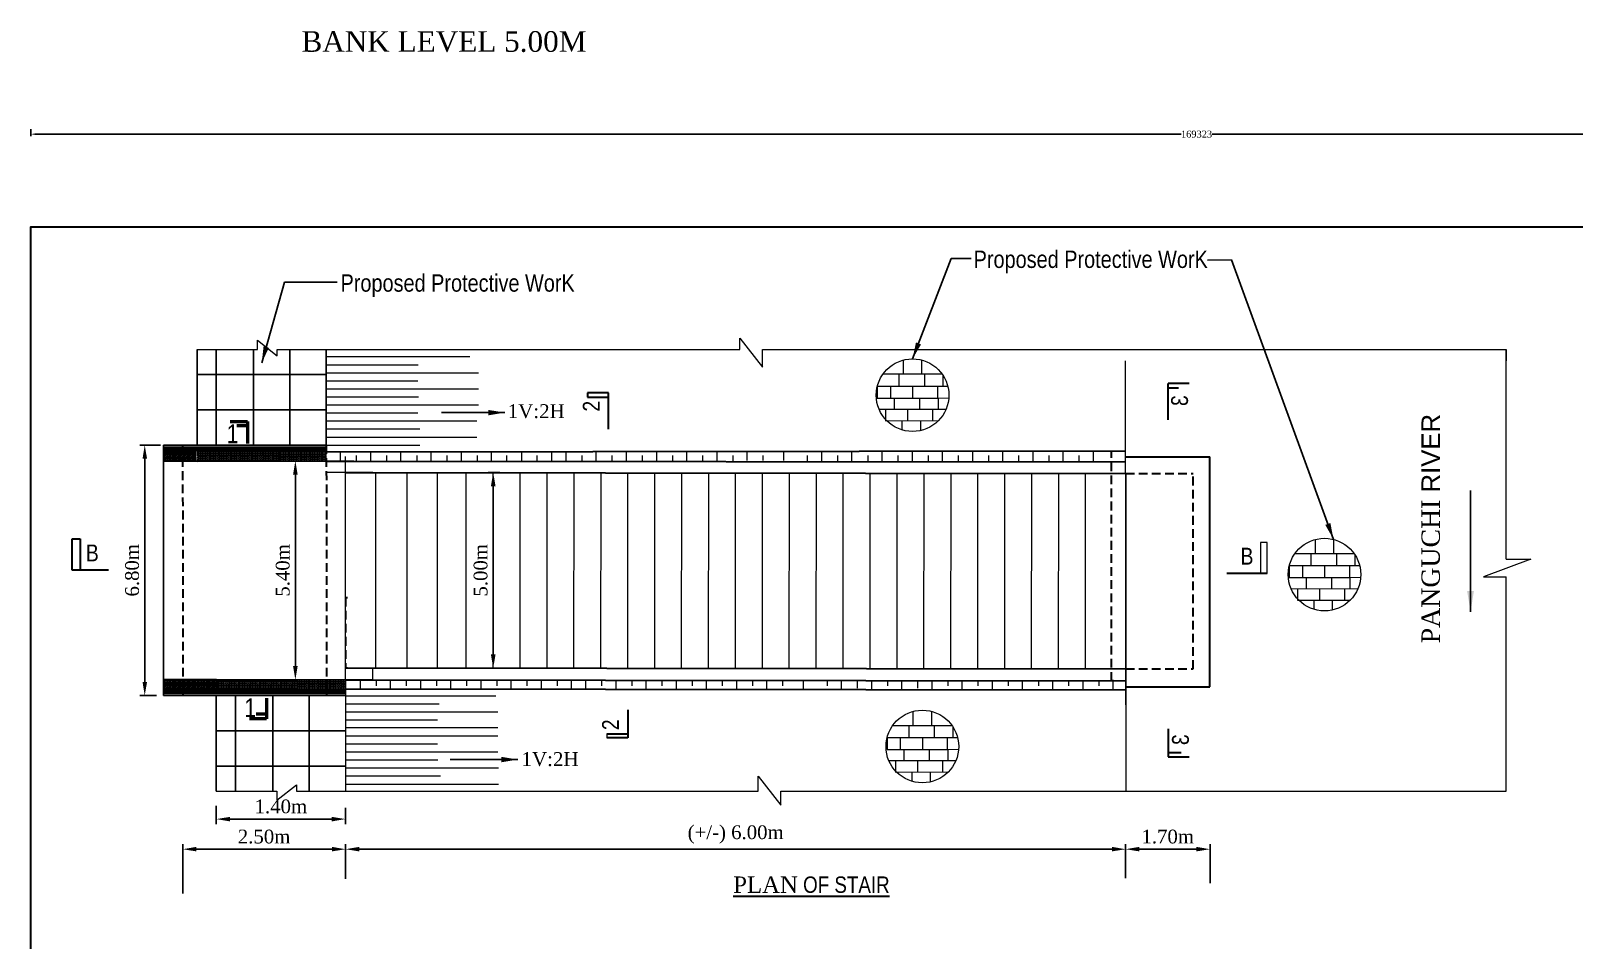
# Model space of a CAD drawing. Header units: metres. Extents: x -1354 to 3686, y -9962 to -7697.
# Drawn here: x 1078.5 to 1190.5, y -8959.3 to -8893.3 of the extents above; entities that cross this region are included whole.
import ezdxf

# ---------------------------------------------------------------- set-up
doc = ezdxf.new("R2010")
doc.units = ezdxf.units.M
doc.linetypes.add('DASHEDX2', pattern=[38.1, 25.4, -12.7])
doc.layers.add('Blocks', color=11, linetype='Continuous', lineweight=9)
doc.layers.add('Layer1', color=7, linetype='Continuous', lineweight=13)
doc.layers.add('LINE', color=7, linetype='Continuous')
doc.styles.add('Arial-50', font='arial.ttf')
doc.styles.get("Standard").update_dxf_attribs({"font": 'times.ttf'})
doc.styles.add('TIMES', font='ARIALN.TTF')
doc.dimstyles.get("Standard").update_dxf_attribs({"dimtxt": 0.5, "dimasz": 0.4075, "dimexe": 0.364, "dimexo": 0.219, "dimgap": 0.09, "dimtad": 0, "dimdec": 0, "dimlfac": 1000, "dimzin": 0, "dimdsep": 46, "dimtxsty": 'Standard', "dimcen": 0.09, "dimadec": 0, "dimazin": 0, "dimtfac": 1, "dimtdec": 0, "dimtofl": 0, "dimtmove": 0, "dimatfit": 3, "dimfxl": 1, "dimtolj": 1, "dimtzin": 0, "dimarcsym": 0})
pattern_1 = [(45, (78.569, -8482.797), (-2.245064, 2.245064), [])]
pattern_2 = [(45, (78.56903, -8482.79696), (-0.0377170757, 0.0377170757), [])]
pattern_3 = [(0, (78.56903, -8482.79696), (0, 0.129921), [0.094488, -0.035433]), (90, (78.56903, -8482.79696), (-0.129921, 8e-18), [0.094488, -0.035433])]

# ---------------------------------------------------------------- blocks, each defined once
blk = doc.blocks.new('*D410')
at = {"layer": 'Defpoints', "color": 0, "lineweight": -3}
for p in [(1157.96, -8952.74), (1101.31, -8954.73), (1157.96, -8955.07)]:
    blk.add_point(p, dxfattribs=at)
at = {"layer": 'Layer1', "color": 0, "lineweight": -2}
for p, q in [((1101.31, -8954.51), (1101.31, -8952.37)), ((1157.96, -8954.85), (1157.96, -8952.37))]:
    blk.add_line(p, q, dxfattribs=at)
at = {"layer": 'Layer1', "color": 7, "lineweight": -2}
blk.add_line((1102.31, -8952.74), (1156.96, -8952.74), dxfattribs=at)
at = {"layer": 'Layer1', "color": 7, "lineweight": -3}
for points in [[(1102.31, -8952.57), (1102.31, -8952.9), (1101.31, -8952.74)], [(1156.96, -8952.57), (1156.96, -8952.9), (1157.96, -8952.74)]]:
    blk.add_solid(points, dxfattribs=at)
at = {"layer": 'Layer1', "color": 0, "lineweight": 30, "insert": (1129.64, -8951.67), "char_height": 1, "attachment_point": 5}
blk.add_mtext('\\A1;(+/-) 6.00m', dxfattribs=at)
blk = doc.blocks.new('*D411')
at = {"layer": 'Defpoints', "color": 0, "lineweight": -3}
for p in [(1164.09, -8952.74), (1157.96, -8955.07), (1164.09, -8955.42)]:
    blk.add_point(p, dxfattribs=at)
at = {"layer": 'Layer1', "color": 0, "lineweight": -2}
for p, q in [((1157.96, -8954.85), (1157.96, -8952.37)), ((1164.09, -8955.2), (1164.09, -8952.37))]:
    blk.add_line(p, q, dxfattribs=at)
at = {"layer": 'Layer1', "color": 7, "lineweight": -2}
blk.add_line((1158.96, -8952.74), (1163.09, -8952.74), dxfattribs=at)
at = {"layer": 'Layer1', "color": 7, "lineweight": -3}
for points in [[(1158.96, -8952.57), (1158.96, -8952.9), (1157.96, -8952.74)], [(1163.09, -8952.57), (1163.09, -8952.9), (1164.09, -8952.74)]]:
    blk.add_solid(points, dxfattribs=at)
at = {"layer": 'Layer1', "color": 0, "lineweight": 30, "insert": (1161.02, -8951.83), "char_height": 1, "attachment_point": 5}
blk.add_mtext('\\A1;1.70m', dxfattribs=at)
blk = doc.blocks.new('*D412')
at = {"layer": 'Defpoints', "color": 0, "lineweight": -3}
for p in [(1101.31, -8952.74), (1101.31, -8955.11), (1089.48, -8956.18)]:
    blk.add_point(p, dxfattribs=at)
at = {"layer": 'Layer1', "color": 0, "lineweight": -2}
for p, q in [((1089.48, -8955.96), (1089.48, -8952.37)), ((1101.31, -8954.9), (1101.31, -8952.37))]:
    blk.add_line(p, q, dxfattribs=at)
at = {"layer": 'Layer1', "color": 7, "lineweight": -2}
blk.add_line((1090.48, -8952.74), (1100.31, -8952.74), dxfattribs=at)
at = {"layer": 'Layer1', "color": 7, "lineweight": -3}
for points in [[(1090.48, -8952.57), (1090.48, -8952.9), (1089.48, -8952.74)], [(1100.31, -8952.57), (1100.31, -8952.9), (1101.31, -8952.74)]]:
    blk.add_solid(points, dxfattribs=at)
at = {"layer": 'Layer1', "color": 0, "lineweight": 30, "insert": (1095.39, -8951.83), "char_height": 1, "attachment_point": 5}
blk.add_mtext('\\A1;2.50m', dxfattribs=at)
blk = doc.blocks.new('*D421')
at = {"layer": 'Defpoints', "color": 0, "lineweight": -3}
for p in [(1112.74, -8925.37), (1112.03, -8939.58), (1112.73, -8939.58)]:
    blk.add_point(p, dxfattribs=at)
at = {"layer": 'Layer1', "color": 0, "lineweight": -2}
for p, q in [((1112.52, -8925.37), (1111.67, -8925.37)), ((1112.51, -8939.58), (1111.67, -8939.58))]:
    blk.add_line(p, q, dxfattribs=at)
at = {"layer": 'Layer1', "color": 7, "lineweight": -2}
blk.add_line((1112.03, -8926.37), (1112.03, -8938.58), dxfattribs=at)
at = {"layer": 'Layer1', "color": 7, "lineweight": -3}
for points in [[(1111.86, -8926.37), (1112.2, -8926.37), (1112.03, -8925.37)], [(1111.86, -8938.58), (1112.2, -8938.58), (1112.03, -8939.58)]]:
    blk.add_solid(points, dxfattribs=at)
at = {"layer": 'Layer1', "color": 0, "lineweight": 30, "insert": (1111.12, -8932.47), "char_height": 1, "attachment_point": 5, "rotation": 90}
blk.add_mtext('\\A1;5.00m', dxfattribs=at)
blk = doc.blocks.new('*D422')
at = {"layer": 'Defpoints', "color": 0, "lineweight": -3}
for p in [(1098.6, -8924.53), (1097.66, -8940.42), (1098.6, -8940.42)]:
    blk.add_point(p, dxfattribs=at)
at = {"layer": 'Layer1', "color": 0, "lineweight": -2}
for p, q in [((1098.38, -8924.53), (1097.3, -8924.53)), ((1098.38, -8940.42), (1097.3, -8940.42))]:
    blk.add_line(p, q, dxfattribs=at)
at = {"layer": 'Layer1', "color": 7, "lineweight": -2}
blk.add_line((1097.66, -8925.53), (1097.66, -8939.42), dxfattribs=at)
at = {"layer": 'Layer1', "color": 7, "lineweight": -3}
for points in [[(1097.49, -8925.53), (1097.83, -8925.53), (1097.66, -8924.53)], [(1097.49, -8939.42), (1097.83, -8939.42), (1097.66, -8940.42)]]:
    blk.add_solid(points, dxfattribs=at)
at = {"layer": 'Layer1', "color": 0, "lineweight": 30, "insert": (1096.75, -8932.48), "char_height": 1, "attachment_point": 5, "rotation": 90}
blk.add_mtext('\\A1;5.40m', dxfattribs=at)
blk = doc.blocks.new('*D425')
at = {"layer": 'Defpoints', "color": 0, "lineweight": -3}
for p in [(1088.08, -8923.37), (1086.72, -8941.58), (1087.8, -8941.58)]:
    blk.add_point(p, dxfattribs=at)
at = {"layer": 'Layer1', "color": 0, "lineweight": -2}
for p, q in [((1087.86, -8923.37), (1086.36, -8923.37)), ((1087.58, -8941.58), (1086.36, -8941.58))]:
    blk.add_line(p, q, dxfattribs=at)
at = {"layer": 'Layer1', "color": 7, "lineweight": -2}
blk.add_line((1086.72, -8924.37), (1086.72, -8940.58), dxfattribs=at)
at = {"layer": 'Layer1', "color": 7, "lineweight": -3}
for points in [[(1086.56, -8924.37), (1086.89, -8924.37), (1086.72, -8923.37)], [(1086.56, -8940.58), (1086.89, -8940.58), (1086.72, -8941.58)]]:
    blk.add_solid(points, dxfattribs=at)
at = {"layer": 'Layer1', "color": 0, "lineweight": 30, "insert": (1085.81, -8932.47), "char_height": 1, "attachment_point": 5, "rotation": 90}
blk.add_mtext('\\A1;6.80m', dxfattribs=at)
blk = doc.blocks.new('*D426')
at = {"layer": 'Defpoints', "color": 0, "lineweight": -3}
for p in [(1091.92, -8949.37), (1101.3, -8949.51), (1101.3, -8950.55)]:
    blk.add_point(p, dxfattribs=at)
at = {"layer": 'Layer1', "color": 0, "lineweight": -2}
for p, q in [((1091.92, -8949.59), (1091.92, -8950.92)), ((1101.3, -8949.73), (1101.3, -8950.92))]:
    blk.add_line(p, q, dxfattribs=at)
at = {"layer": 'Layer1', "color": 7, "lineweight": -2}
blk.add_line((1092.92, -8950.55), (1100.3, -8950.55), dxfattribs=at)
at = {"layer": 'Layer1', "color": 7, "lineweight": -3}
for points in [[(1092.92, -8950.39), (1092.92, -8950.72), (1091.92, -8950.55)], [(1100.3, -8950.39), (1100.3, -8950.72), (1101.3, -8950.55)]]:
    blk.add_solid(points, dxfattribs=at)
at = {"layer": 'Layer1', "color": 0, "lineweight": 30, "insert": (1096.61, -8949.64), "char_height": 1, "attachment_point": 5}
blk.add_mtext('\\A1;1.40m', dxfattribs=at)
blk = doc.blocks.new('*D427')
at = {"color": 0, "lineweight": -2, "ltscale": 0.5}
for p, q in [((1078.45, -8900.93), (1078.45, -8900.42)), ((1247.77, -8900.93), (1247.77, -8900.42)), ((1078.86, -8900.78), (1161.99, -8900.78)), ((1247.37, -8900.78), (1164.24, -8900.78))]:
    blk.add_line(p, q, dxfattribs=at)
at = {"color": 0, "linetype": 'Continuous', "lineweight": -3, "ltscale": 0.5}
for points in [[(1078.86, -8900.71), (1078.86, -8900.85), (1078.45, -8900.78)], [(1247.37, -8900.71), (1247.37, -8900.85), (1247.77, -8900.78)]]:
    blk.add_solid(points, dxfattribs=at)
at = {"layer": 'Defpoints', "color": 0, "linetype": 'Continuous', "lineweight": -3, "ltscale": 0.5}
for p in [(1247.77, -8900.78), (1078.45, -8907.52), (1247.77, -8907.52)]:
    blk.add_point(p, dxfattribs=at)
at = {"color": 0, "linetype": 'Continuous', "lineweight": -3, "ltscale": 0.5, "insert": (1163.11, -8900.78), "char_height": 0.5, "attachment_point": 5}
blk.add_mtext('\\A1;169323', dxfattribs=at)

msp = doc.modelspace()

# ---------------------------------------------------------------- hatches: boundary and pattern name
at = {"linetype": 'Continuous', "lineweight": -3, "ltscale": 0.5}
h = msp.add_hatch(dxfattribs=at)
h.set_pattern_fill('ANSI31', color=0, style=0)
h.set_pattern_definition(pattern_1)
edge = h.paths.add_edge_path()
edge.add_line((1099.900699, -8923.513683), (1088.076475, -8923.513683))
edge.add_line((1088.076475, -8923.777096), (1099.924286, -8923.777096))
h = msp.add_hatch(dxfattribs=at)
h.set_pattern_fill('ANSI31', color=0, style=0)
h.set_pattern_definition(pattern_1)
edge = h.paths.add_edge_path()
edge.add_line((1099.900699, -8923.513683), (1088.076475, -8923.513683))
edge.add_line((1088.076475, -8923.777096), (1099.924286, -8923.777096))
h = msp.add_hatch(dxfattribs=at)
h.set_pattern_fill('ANGLE', color=0, scale=0.0186, style=0)
h.set_pattern_definition(pattern_3)
h.paths.add_polyline_path([(1088.076475, -8923.777096), (1090.520882, -8923.777096), (1090.520882, -8924.533775), (1088.076475, -8924.533775)])
h = msp.add_hatch(dxfattribs=at)
h.set_pattern_fill('ANGLE', color=0, scale=0.0186, style=0)
h.set_pattern_definition(pattern_3)
h.paths.add_polyline_path([(1088.076475, -8940.413294), (1091.972262, -8940.413294), (1091.972262, -8941.169641), (1088.076475, -8941.169641)])
at = {"layer": 'Blocks', "linetype": 'ByBlock', "lineweight": 5, "ltscale": 0.5}
h = msp.add_hatch(dxfattribs=at)
h.set_pattern_fill('ANSI31', color=0, scale=0.0168, style=0)
h.set_pattern_definition(pattern_2)
h.paths.add_polyline_path([(1088.076475, -8923.513683), (1090.517268, -8923.513683), (1090.517268, -8923.777096), (1088.076475, -8923.777096)])
h = msp.add_hatch(dxfattribs=at)
h.set_pattern_fill('ANGLE', color=0, scale=0.0168, style=0)
h.set_pattern_definition([(0, (3215.15337, -5847.46427), (0, 0.117348), [0.085344, -0.032004]), (90, (3215.15337, -5847.46427), (-0.117348, 7e-18), [0.085344, -0.032004])])
h.paths.add_polyline_path([(1096.445075, -8924.058029), (1095.282433, -8924.058029), (1095.282433, -8924.533786), (1096.445075, -8924.533789)])
h.paths.add_polyline_path([(1096.445076, -8923.776258), (1095.282433, -8923.776258), (1095.282433, -8924.058029), (1096.445075, -8924.058029)])
h.paths.add_polyline_path([(1095.282433, -8923.776258), (1090.523708, -8923.776258), (1090.523708, -8924.058029), (1095.282433, -8924.058029)])
h.paths.add_polyline_path([(1095.282433, -8924.058029), (1090.523708, -8924.058029), (1090.523707, -8924.533775), (1095.282433, -8924.533786)])
h = msp.add_hatch(dxfattribs=at)
h.set_pattern_fill('ANSI31', color=0, scale=0.0168, style=0)
h.set_pattern_definition([(45, (3215.15337, -5847.464267), (-0.0377170757, 0.0377170757), [])])
h.paths.add_polyline_path([(1095.282433, -8923.51112), (1090.523708, -8923.51112), (1090.523708, -8923.776258), (1095.282433, -8923.776258)])
h.paths.add_polyline_path([(1096.445076, -8923.51112), (1095.282433, -8923.51112), (1095.282433, -8923.776258), (1096.445076, -8923.776258)])
h = msp.add_hatch(dxfattribs=at)
h.set_pattern_fill('ANSI31', color=0, scale=0.0168, style=0)
h.set_pattern_definition([(45, (-106.814223, -8922.175046), (-0.0377170757, 0.0377170757), [])])
h.paths.add_polyline_path([(1098.513519, -8923.776258), (1098.513519, -8923.510916), (1096.445076, -8923.51112), (1096.445076, -8923.776258)])
h.paths.add_polyline_path([(1098.513519, -8923.510916), (1098.513519, -8923.776258), (1099.913823, -8923.776258), (1099.913797, -8923.510779)])
h = msp.add_hatch(dxfattribs=at)
h.set_pattern_fill('ANGLE', color=0, scale=0.0168, style=0)
h.set_pattern_definition([(0, (-106.81422, -8922.17505), (0, 0.117348), [0.085344, -0.032004]), (90, (-106.81422, -8922.17505), (-0.117348, 7e-18), [0.085344, -0.032004])])
h.paths.add_polyline_path([(1096.445076, -8924.527204), (1098.513519, -8924.524908), (1098.513519, -8923.776258), (1096.445076, -8923.776258)])
h.paths.add_polyline_path([(1098.513519, -8924.524908), (1099.913897, -8924.523354), (1099.913823, -8923.776258), (1098.513519, -8923.776258)])
h = msp.add_hatch(dxfattribs=at)
h.set_pattern_fill('ANGLE', color=0, scale=0.0168, style=0)
h.set_pattern_definition([(0, (3216.55657, -5864.07366), (0, 0.117348), [0.085344, -0.032004]), (90, (3216.55657, -5864.07366), (-0.117348, 7e-18), [0.085344, -0.032004])])
h.paths.add_polyline_path([(1097.848277, -8940.667425), (1096.685635, -8940.667425), (1096.685635, -8941.143182), (1097.848277, -8941.143185)])
h.paths.add_polyline_path([(1097.848277, -8940.385654), (1096.685635, -8940.385654), (1096.685635, -8940.667425), (1097.848277, -8940.667425)])
h.paths.add_polyline_path([(1096.685635, -8940.385654), (1091.926909, -8940.385654), (1091.926909, -8940.667425), (1096.685635, -8940.667425)])
h.paths.add_polyline_path([(1096.685635, -8940.667425), (1091.926909, -8940.667425), (1091.926909, -8941.143171), (1096.685635, -8941.143182)])
h = msp.add_hatch(dxfattribs=at)
h.set_pattern_fill('ANGLE', color=0, scale=0.0168, style=0)
h.set_pattern_definition([(0, (-105.41102, -8938.78444), (0, 0.117348), [0.085344, -0.032004]), (90, (-105.41102, -8938.78444), (-0.117348, 7e-18), [0.085344, -0.032004])])
h.paths.add_polyline_path([(1097.848277, -8941.1366), (1099.91672, -8941.134304), (1099.91672, -8940.385654), (1097.848277, -8940.385654)])
h.paths.add_polyline_path([(1099.91672, -8941.134304), (1101.317098, -8941.13275), (1101.317025, -8940.385654), (1099.91672, -8940.385654)])
h = msp.add_hatch(dxfattribs=at)
h.set_pattern_fill('ANSI31', color=0, scale=0.0168, style=0)
h.set_pattern_definition(pattern_2)
h.paths.add_polyline_path([(1088.076475, -8941.169641), (1091.920355, -8941.169641), (1091.920355, -8941.433055), (1088.076475, -8941.433055)])
h = msp.add_hatch(dxfattribs=at)
h.set_pattern_fill('ANSI31', color=0, scale=0.0168, style=0)
h.set_pattern_definition([(45, (3216.564587, -5865.09487), (-0.0377170757, 0.0377170757), [])])
h.paths.add_polyline_path([(1096.693649, -8941.141722), (1091.934924, -8941.141722), (1091.934924, -8941.406861), (1096.693649, -8941.406861)])
h.paths.add_polyline_path([(1097.856292, -8941.141722), (1096.693649, -8941.141722), (1096.693649, -8941.406861), (1097.856292, -8941.406861)])
h = msp.add_hatch(dxfattribs=at)
h.set_pattern_fill('ANSI31', color=0, scale=0.0168, style=0)
h.set_pattern_definition([(45, (-105.40301, -8939.80565), (-0.0377170757, 0.0377170757), [])])
h.paths.add_polyline_path([(1099.924735, -8941.406861), (1099.924735, -8941.141519), (1097.856292, -8941.141722), (1097.856292, -8941.406861)])
h.paths.add_polyline_path([(1099.924735, -8941.141519), (1099.924735, -8941.406861), (1101.325039, -8941.406861), (1101.325013, -8941.141381)])

# ---------------------------------------------------------------- linework, layer by layer
at = {"color": 0, "linetype": 'Continuous', "lineweight": -3, "ltscale": 0.5}
for p, q in [((1090.5201, -8923.371275), (1090.5201, -8916.43533)), ((1091.920032, -8923.371275), (1091.920032, -8916.43533)), ((1094.612265, -8923.371275), (1094.612265, -8916.43533)), ((1097.253487, -8923.371275), (1097.253487, -8916.43533)), ((1099.909474, -8923.371275), (1099.899862, -8916.43533)), ((1185.586474, -8917.260486), (1185.586474, -8916.43533)), ((1090.519695, -8918.24561), (1099.900572, -8918.24561)), ((1090.518985, -8920.808443), (1099.899862, -8920.808443)), ((1090.520937, -8923.371275), (1088.076475, -8923.371275)), ((1088.076475, -8923.371275), (1088.076475, -8941.576547)), ((1099.900699, -8923.513683), (1088.076475, -8923.513683)), ((1088.076475, -8923.777096), (1099.924286, -8923.777096)), ((1090.5201, -8923.371275), (1099.910312, -8923.371275)), ((1090.520882, -8924.533775), (1088.076475, -8924.533775)), ((1157.96429, -8925.434403), (1157.96429, -8942.255729)), ((1091.921092, -8940.413294), (1088.076475, -8940.413294)), ((1101.301232, -8941.169641), (1088.076475, -8941.169641)), ((1088.076475, -8941.433055), (1101.324819, -8941.433055)), ((1088.076475, -8941.576547), (1101.32466, -8941.576547)), ((1091.920355, -8948.51174), (1091.920355, -8941.576547)), ((1093.321402, -8948.51174), (1093.321402, -8941.576547)), ((1096.013635, -8948.51174), (1096.013635, -8941.576547)), ((1098.654857, -8941.576547), (1098.654857, -8948.51174)), ((1091.920355, -8944.139379), (1101.301232, -8944.139379)), ((1091.919644, -8946.702211), (1101.300521, -8946.702211))]:
    msp.add_line(p, q, dxfattribs=at)
at = {"layer": 'Blocks', "color": 0, "lineweight": 13, "ltscale": 0.05}
for p, q in [((1094.918425, -8916.43533), (1094.918425, -8915.760227)), ((1094.918425, -8915.760227), (1096.343424, -8916.890013)), ((1129.93192, -8916.43533), (1129.93192, -8915.61108)), ((1129.93192, -8915.61108), (1131.585033, -8917.717615)), ((1090.518985, -8916.43533), (1094.918425, -8916.43533)), ((1096.343424, -8916.43533), (1099.909439, -8916.43533)), ((1096.343424, -8916.890013), (1096.343424, -8916.43533)), ((1099.902233, -8916.941936), (1110.321, -8916.941936)), ((1099.909439, -8916.43533), (1129.93192, -8916.43533)), ((1131.585033, -8917.717615), (1131.585033, -8916.43533)), ((1131.585033, -8916.43533), (1185.586474, -8916.43533)), ((1141.805741, -8917.195795), (1141.805684, -8918.205291)), ((1143.139577, -8917.188702), (1143.139517, -8918.205728)), ((1157.962487, -8925.431603), (1157.962487, -8917.260486)), ((1185.586474, -8931.661537), (1185.586474, -8917.260486)), ((1099.910499, -8917.546081), (1106.58454, -8917.546081)), ((1099.910499, -8918.124402), (1110.962204, -8918.124402)), ((1140.343778, -8918.204813), (1144.629702, -8918.206216)), ((1141.49912, -8918.205191), (1141.49909, -8919.132629)), ((1143.347195, -8918.205796), (1143.347165, -8919.133234)), ((1144.69325, -8918.29881), (1144.69325, -8919.133675)), ((1099.910499, -8918.702723), (1106.562412, -8918.702723)), ((1099.910499, -8919.293517), (1110.962686, -8919.293517)), ((1145.048555, -8919.114499), (1139.923413, -8919.116547)), ((1139.923413, -8919.116547), (1139.923413, -8919.955035)), ((1140.885557, -8919.116162), (1140.885557, -8919.951027)), ((1142.485984, -8919.115523), (1142.485984, -8919.950387)), ((1144.294617, -8919.1148), (1144.294617, -8919.949665)), ((1099.910499, -8919.871838), (1106.591669, -8919.871838)), ((1099.910499, -8920.45016), (1110.962686, -8920.45016)), ((1139.923413, -8919.955035), (1145.122901, -8919.933377)), ((1139.923413, -8919.955035), (1144.336494, -8919.956479)), ((1141.142334, -8919.955434), (1141.142334, -8920.790298)), ((1142.990409, -8919.956039), (1142.990409, -8920.790903)), ((1144.336494, -8919.956479), (1144.336494, -8920.791344)), ((1099.910499, -8921.040953), (1106.559143, -8921.040953)), ((1099.910499, -8921.619275), (1110.828557, -8921.619275)), ((1144.908618, -8920.79208), (1140.056907, -8920.775855)), ((1140.528801, -8920.773831), (1140.528801, -8921.608696)), ((1140.528801, -8921.608696), (1144.370637, -8921.592693)), ((1141.716316, -8921.603749), (1141.716316, -8922.269418)), ((1142.129228, -8920.773192), (1142.129228, -8921.608056)), ((1143.052011, -8921.598186), (1143.052011, -8922.322868)), ((1143.937861, -8920.772469), (1143.937861, -8921.607334)), ((1099.910499, -8922.197596), (1106.70618, -8922.197596)), ((1099.910499, -8922.809247), (1110.828557, -8922.809247)), ((1099.910499, -8923.387568), (1106.70618, -8923.387568)), ((1100.946804, -8924.531484), (1100.946804, -8923.854474)), ((1103.139344, -8924.528932), (1103.139344, -8923.851922)), ((1105.331884, -8924.526379), (1105.331884, -8923.849369)), ((1107.524424, -8924.523827), (1107.524424, -8923.846817)), ((1109.716964, -8924.521275), (1109.716964, -8923.844264)), ((1111.909505, -8924.531484), (1111.909505, -8923.841712)), ((1114.102045, -8924.51617), (1114.102045, -8923.839159)), ((1116.294585, -8924.513617), (1116.294585, -8923.836607)), ((1117.324115, -8924.509344), (1117.324115, -8923.835408)), ((1119.516655, -8924.506791), (1119.516655, -8923.832856)), ((1121.709196, -8924.504239), (1121.709196, -8923.830304)), ((1123.901736, -8924.501686), (1123.901736, -8923.827751)), ((1126.094276, -8924.499134), (1126.094276, -8923.825199)), ((1128.286816, -8924.509344), (1128.286816, -8923.822646)), ((1130.479356, -8924.494029), (1130.479356, -8923.820094)), ((1133.143495, -8924.491476), (1133.143495, -8923.816992)), ((1135.893967, -8924.528932), (1135.893967, -8923.81379)), ((1138.086507, -8924.526379), (1138.086507, -8923.811238)), ((1140.279047, -8924.523827), (1140.279047, -8923.808685)), ((1142.471587, -8924.521275), (1142.471587, -8923.806133)), ((1144.664127, -8924.531484), (1144.664127, -8923.803581)), ((1146.856667, -8924.51617), (1146.856667, -8923.801028)), ((1149.049207, -8924.513617), (1149.049207, -8923.798476)), ((1151.241747, -8924.511065), (1151.241747, -8923.795923)), ((1153.434287, -8924.508512), (1153.434287, -8923.793371)), ((1155.626827, -8924.521275), (1155.626827, -8923.790818)), ((1101.312274, -8940.423716), (1101.31068, -8924.212724)), ((1102.10981, -8924.53013), (1102.10981, -8924.136867)), ((1104.30235, -8924.527578), (1104.30235, -8924.136867)), ((1106.49489, -8924.525025), (1106.49489, -8924.136867)), ((1108.68743, -8924.522473), (1108.68743, -8924.136867)), ((1110.87997, -8924.519921), (1110.87997, -8924.136867)), ((1113.021072, -8924.519921), (1113.021072, -8924.136867)), ((1115.23036, -8924.519921), (1115.23036, -8924.136867)), ((1118.487121, -8924.50799), (1118.487121, -8924.136867)), ((1120.679661, -8924.505437), (1120.679661, -8924.136867)), ((1122.872201, -8924.502885), (1122.872201, -8924.136867)), ((1125.064741, -8924.500332), (1125.064741, -8924.136867)), ((1127.257281, -8924.49778), (1127.257281, -8924.136867)), ((1129.449821, -8924.50799), (1129.449821, -8924.136867)), ((1131.642361, -8924.492675), (1131.642361, -8924.136867)), ((1134.864432, -8924.53013), (1134.864432, -8924.136867)), ((1137.056972, -8924.527578), (1137.056972, -8924.136867)), ((1139.249512, -8924.525025), (1139.249512, -8924.136867)), ((1141.442053, -8924.522473), (1141.442053, -8924.136867)), ((1143.634593, -8924.519921), (1143.634593, -8924.136867)), ((1145.827133, -8924.53013), (1145.827133, -8924.136867)), ((1148.019673, -8924.514816), (1148.019673, -8924.136867)), ((1150.212213, -8924.512263), (1150.212213, -8924.136867)), ((1152.404753, -8924.509711), (1152.404753, -8924.136867)), ((1154.597293, -8924.507158), (1154.597293, -8924.136867)), ((1103.281029, -8925.357935), (1099.909666, -8925.357909)), ((1185.586474, -8931.661537), (1185.586474, -8925.527255)), ((1168.235643, -8930.449905), (1167.758085, -8930.449905)), ((1167.758085, -8930.449905), (1167.758085, -8932.699104)), ((1168.235643, -8932.699104), (1168.235643, -8930.449905)), ((1171.723603, -8930.235585), (1171.723545, -8931.245081)), ((1173.057439, -8930.228492), (1173.057379, -8931.245518)), ((1170.26164, -8931.244603), (1174.547564, -8931.246006)), ((1171.416982, -8931.244981), (1171.416952, -8932.172419)), ((1173.265057, -8931.245586), (1173.265027, -8932.173024)), ((1174.611112, -8931.3386), (1174.611112, -8932.173465)), ((1187.377269, -8931.661537), (1183.941534, -8932.952681)), ((1185.586474, -8931.661537), (1187.377269, -8931.661537)), ((1174.966417, -8932.154289), (1169.841275, -8932.156336)), ((1169.841275, -8932.156336), (1169.841275, -8932.994825)), ((1169.841275, -8932.994825), (1175.040763, -8932.973166)), ((1169.841275, -8932.994825), (1174.254356, -8932.996269)), ((1170.803419, -8932.155952), (1170.803419, -8932.990817)), ((1171.060196, -8932.995224), (1171.060196, -8933.830088)), ((1172.403846, -8932.155313), (1172.403846, -8932.990177)), ((1172.908271, -8932.995829), (1172.908271, -8933.830693)), ((1174.212478, -8932.15459), (1174.212478, -8932.989455)), ((1174.254356, -8932.996269), (1174.254356, -8933.831134)), ((1183.941534, -8932.952681), (1185.586474, -8932.952681)), ((1185.586474, -8933.92468), (1185.586474, -8932.952681)), ((1185.586474, -8948.51174), (1185.586474, -8932.952681)), ((1174.82648, -8933.83187), (1169.974768, -8933.815645)), ((1170.446663, -8933.813621), (1170.446663, -8934.648486)), ((1172.04709, -8933.812982), (1172.04709, -8934.647846)), ((1173.855723, -8933.812259), (1173.855723, -8934.647124)), ((1170.446663, -8934.648486), (1174.288498, -8934.632483)), ((1171.634178, -8934.643539), (1171.634178, -8935.309208)), ((1172.969872, -8934.637976), (1172.969872, -8935.362658)), ((1185.586474, -8936.748958), (1185.586474, -8936.714738)), ((1185.586474, -8948.51174), (1185.586474, -8937.367124)), ((1185.586474, -8948.51174), (1185.586474, -8937.367124)), ((1103.282832, -8940.425903), (1103.282832, -8939.563471)), ((1101.316964, -8948.51174), (1101.325939, -8940.423732)), ((1102.35547, -8940.427992), (1102.35547, -8941.089775)), ((1103.518476, -8940.429346), (1103.518476, -8940.85807)), ((1104.54801, -8940.430545), (1104.54801, -8941.092328)), ((1105.711016, -8940.431898), (1105.711016, -8940.85807)), ((1106.74055, -8940.433097), (1106.74055, -8941.09488)), ((1107.903556, -8940.434451), (1107.903556, -8940.85807)), ((1108.93309, -8940.435649), (1108.93309, -8941.097433)), ((1110.096096, -8940.437003), (1110.096096, -8940.85807)), ((1111.12563, -8940.438202), (1111.12563, -8941.099985)), ((1112.288636, -8940.439556), (1112.288636, -8940.85807)), ((1113.318171, -8940.427992), (1113.318171, -8941.102538)), ((1114.481176, -8940.429346), (1114.481176, -8940.85807)), ((1115.510711, -8940.443307), (1115.510711, -8941.10509)), ((1116.673716, -8940.444661), (1116.673716, -8940.85807)), ((1117.703251, -8940.445859), (1117.703251, -8941.107643)), ((1118.732781, -8940.450133), (1118.732781, -8941.108841)), ((1119.895787, -8940.451487), (1119.895787, -8940.85807)), ((1120.925322, -8940.452685), (1120.925322, -8941.111393)), ((1122.088327, -8940.454039), (1122.088327, -8940.85807)), ((1123.117862, -8940.455238), (1123.117862, -8941.113946)), ((1124.280867, -8940.456592), (1124.280867, -8940.85807)), ((1125.310402, -8940.45779), (1125.310402, -8941.116498)), ((1126.473407, -8940.459144), (1126.473407, -8940.85807)), ((1127.502942, -8940.460343), (1127.502942, -8941.119051)), ((1128.665947, -8940.461697), (1128.665947, -8940.85807)), ((1129.695482, -8940.450133), (1129.695482, -8941.121603)), ((1130.858487, -8940.451487), (1130.858487, -8940.85807)), ((1131.888022, -8940.465448), (1131.888022, -8941.124156)), ((1133.051028, -8940.466801), (1133.051028, -8940.85807)), ((1134.552161, -8940.468), (1134.552161, -8941.127257)), ((1136.273098, -8940.46749), (1136.273098, -8940.85807)), ((1137.302633, -8940.468689), (1137.302633, -8941.130459)), ((1138.465638, -8940.470043), (1138.465638, -8941.034569)), ((1139.495173, -8940.471241), (1139.495173, -8941.133012)), ((1140.658178, -8940.472595), (1140.658178, -8940.85807)), ((1141.687713, -8940.473794), (1141.687713, -8941.135564)), ((1142.850719, -8940.475148), (1142.850719, -8941.039674)), ((1143.880253, -8940.476346), (1143.880253, -8941.138116)), ((1145.043259, -8940.4777), (1145.043259, -8940.85807)), ((1146.072793, -8940.478899), (1146.072793, -8941.140669)), ((1147.235799, -8940.480253), (1147.235799, -8940.85807)), ((1148.265333, -8940.481451), (1148.265333, -8941.143221)), ((1149.428339, -8940.482805), (1149.428339, -8940.85807)), ((1150.457873, -8940.445859), (1150.457873, -8941.145774)), ((1151.620879, -8940.447213), (1151.620879, -8940.85807)), ((1152.650413, -8940.448412), (1152.650413, -8941.148326)), ((1153.813419, -8940.449766), (1153.813419, -8940.85807)), ((1154.842953, -8940.450964), (1154.842953, -8941.150879)), ((1156.005959, -8940.452318), (1156.005959, -8940.85807)), ((1157.035493, -8940.438202), (1157.035493, -8941.153431)), ((1157.96429, -8940.499573), (1157.96429, -8948.51174)), ((1101.311869, -8941.603992), (1112.229927, -8941.603992)), ((1101.311869, -8942.182313), (1108.107551, -8942.182313)), ((1101.312274, -8942.749474), (1112.36446, -8942.749474)), ((1142.516545, -8942.729233), (1142.516488, -8943.738729)), ((1143.850381, -8942.72214), (1143.850322, -8943.739166)), ((1101.312274, -8943.327795), (1107.993444, -8943.327795)), ((1101.312274, -8943.906117), (1112.36446, -8943.906117)), ((1141.054582, -8943.738251), (1145.340506, -8943.739654)), ((1142.209925, -8943.738629), (1142.209894, -8944.666067)), ((1144.058, -8943.739234), (1144.057969, -8944.666673)), ((1145.404054, -8943.832249), (1145.404054, -8944.667113)), ((1101.312274, -8944.496911), (1112.36446, -8944.496911)), ((1101.312274, -8945.075232), (1107.993444, -8945.075232)), ((1120.276782, -8944.350491), (1120.276782, -8944.649194)), ((1145.759359, -8944.647937), (1140.634218, -8944.649985)), ((1140.634218, -8944.649985), (1140.634218, -8945.488473)), ((1141.596361, -8944.6496), (1141.596361, -8945.484465)), ((1143.196788, -8944.648961), (1143.196788, -8945.483826)), ((1145.005421, -8944.648238), (1145.005421, -8945.483103)), ((1101.312274, -8945.653553), (1112.36446, -8945.653553)), ((1101.312274, -8946.244347), (1108.004015, -8946.244347)), ((1140.634218, -8945.488473), (1145.833705, -8945.466815)), ((1140.634218, -8945.488473), (1145.047299, -8945.489918)), ((1145.619423, -8946.325519), (1140.767711, -8946.309293)), ((1141.239605, -8946.307269), (1141.239605, -8947.142134)), ((1141.853139, -8945.488872), (1141.853139, -8946.323736)), ((1142.840033, -8946.30663), (1142.840033, -8947.141495)), ((1143.701214, -8945.489477), (1143.701214, -8946.324342)), ((1144.648665, -8946.305907), (1144.648665, -8947.140772)), ((1145.047299, -8945.489918), (1145.047299, -8946.324782)), ((1101.312274, -8946.822668), (1112.41399, -8946.822668)), ((1101.312274, -8947.40099), (1108.204486, -8947.40099)), ((1131.266157, -8948.51174), (1131.266157, -8947.440138)), ((1131.266157, -8947.440138), (1132.91927, -8949.546673)), ((1141.239605, -8947.142134), (1145.081441, -8947.126131)), ((1142.427121, -8947.137187), (1142.427121, -8947.802856)), ((1143.762815, -8947.131624), (1143.762815, -8947.856306)), ((1091.920355, -8948.51174), (1096.320199, -8948.51174)), ((1096.320199, -8949.186843), (1097.745198, -8948.057057)), ((1096.320199, -8948.51174), (1096.320199, -8949.186843)), ((1097.745198, -8948.057057), (1097.745198, -8948.51174)), ((1097.745198, -8948.51174), (1101.311214, -8948.51174)), ((1101.304007, -8948.005134), (1112.41399, -8948.005134)), ((1101.311214, -8948.51174), (1131.266157, -8948.51174)), ((1132.91927, -8948.51174), (1169.305622, -8948.51174)), ((1132.91927, -8949.546673), (1132.91927, -8948.51174)), ((1169.305622, -8948.51174), (1185.586474, -8948.51174))]:
    msp.add_line(p, q, dxfattribs=at)
at = {"layer": 'Blocks', "color": 0, "linetype": 'ByBlock', "lineweight": 50, "ltscale": 0.5}
for p, q in [((1092.917771, -8921.670899), (1094.172373, -8921.670899)), ((1094.172373, -8921.670899), (1094.172373, -8923.256819)), ((1094.172373, -8921.970192), (1093.408149, -8921.970192)), ((1095.573365, -8941.770672), (1095.573365, -8943.27502)), ((1094.80914, -8942.909967), (1095.573365, -8942.909967)), ((1095.573365, -8943.27502), (1094.318762, -8943.27502))]:
    msp.add_line(p, q, dxfattribs=at)
at = {"layer": 'Blocks', "color": 0, "lineweight": 13, "ltscale": 0.5}
for p, q in [((1103.502416, -8939.563755), (1103.502416, -8925.363744)), ((1105.77477, -8939.566703), (1105.77477, -8925.366692)), ((1107.974105, -8939.569741), (1107.974105, -8925.369546)), ((1110.070325, -8939.572277), (1110.070325, -8925.372265)), ((1112.02567, -8939.574814), (1112.037475, -8925.374818)), ((1113.981015, -8939.577351), (1113.99282, -8925.377355)), ((1115.93636, -8939.579888), (1115.948165, -8925.379891)), ((1117.891705, -8939.582425), (1117.90351, -8925.382428)), ((1119.84705, -8939.584962), (1119.858855, -8925.384965)), ((1121.802395, -8939.587499), (1121.8142, -8925.387502)), ((1123.75774, -8939.590035), (1123.769545, -8925.390039)), ((1125.713085, -8939.592572), (1125.72489, -8925.392576)), ((1127.66843, -8939.595109), (1127.680235, -8925.395113)), ((1129.623775, -8939.597646), (1129.63558, -8925.397649)), ((1131.57912, -8939.600183), (1131.590925, -8925.400186)), ((1133.534465, -8939.60272), (1133.54627, -8925.402723)), ((1135.48981, -8939.605257), (1135.501615, -8925.40526)), ((1137.445155, -8939.607794), (1137.45696, -8925.407797)), ((1139.4005, -8939.61033), (1139.412305, -8925.410334)), ((1141.355845, -8939.612867), (1141.36765, -8925.412871)), ((1143.31119, -8939.615404), (1143.322995, -8925.415407)), ((1145.266535, -8939.617941), (1145.27834, -8925.417944)), ((1147.22188, -8939.620478), (1147.233685, -8925.420481)), ((1149.177225, -8939.623015), (1149.18903, -8925.423018)), ((1151.13257, -8939.625552), (1151.144375, -8925.425555)), ((1153.087915, -8939.628088), (1153.09972, -8925.428092)), ((1155.04326, -8939.630625), (1155.055065, -8925.430629))]:
    msp.add_line(p, q, dxfattribs=at)
at = {"layer": 'Blocks', "color": 0, "lineweight": 13, "ltscale": 0.05}
msp.add_lwpolyline([(1099.909465, -8916.43533), (1099.909465, -8917.323125)], dxfattribs=at)
for centre in [(1142.486236, -8919.745389), (1172.404097, -8932.785179), (1143.19704, -8945.278827)]:
    msp.add_circle(centre, 2.638845, dxfattribs=at)
at = {"layer": 'Layer1', "color": 7, "lineweight": 30}
for p, q in [((1162.568319, -8918.906625), (1161.042705, -8918.906625)), ((1161.042705, -8921.545541), (1161.042705, -8918.906625)), ((1161.042705, -8919.205328), (1161.805512, -8919.205328)), ((1120.401025, -8919.584009), (1118.875412, -8919.584009)), ((1118.875412, -8919.584009), (1118.875412, -8919.882712)), ((1118.875412, -8919.882712), (1120.401025, -8919.882712)), ((1120.401025, -8922.222926), (1120.401025, -8919.584009)), ((1099.910499, -8923.85568), (1157.962487, -8923.788099)), ((1090.520882, -8924.533775), (1101.881895, -8924.521167)), ((1099.911226, -8924.535746), (1157.962487, -8924.601697)), ((1157.962082, -8924.227044), (1164.085293, -8924.22605)), ((1164.085774, -8940.939441), (1164.085275, -8924.22605)), ((1101.310793, -8925.360901), (1157.962487, -8925.426852)), ((1081.461296, -8932.4611), (1081.461296, -8930.178853)), ((1081.461296, -8930.178853), (1082.033747, -8930.178853)), ((1082.033747, -8930.178853), (1082.033747, -8932.4611)), ((1084.100212, -8932.4611), (1081.461296, -8932.4611)), ((1168.235643, -8932.699104), (1165.320178, -8932.699104)), ((1101.311687, -8934.460014), (1101.450282, -8934.460015)), ((1101.311687, -8934.460014), (1101.312274, -8934.460014)), ((1101.312189, -8939.561094), (1101.450282, -8939.561094)), ((1101.450282, -8939.561094), (1157.96429, -8939.634415)), ((1091.921092, -8940.413294), (1103.282832, -8940.425903)), ((1101.312274, -8940.426791), (1157.96429, -8940.492742)), ((1101.312274, -8941.088561), (1157.96429, -8941.154512)), ((1157.96429, -8940.938557), (1164.085774, -8940.939385)), ((1121.802395, -8942.610484), (1121.802395, -8944.649194)), ((1161.044509, -8943.994155), (1161.044509, -8946.032865)), ((1120.276782, -8944.350491), (1121.802395, -8944.350491)), ((1121.802395, -8944.649194), (1120.276782, -8944.649194)), ((1161.983515, -8945.734162), (1161.044509, -8945.734162)), ((1161.044509, -8946.032865), (1162.570122, -8946.032865))]:
    msp.add_line(p, q, dxfattribs=at)
at = {"layer": 'Layer1', "color": 7, "linetype": 'DASHEDX2', "lineweight": 30, "ltscale": 0.025}
for p, q in [((1089.475204, -8923.371275), (1089.477008, -8941.576547)), ((1099.909474, -8923.371275), (1099.911226, -8941.576547)), ((1156.943009, -8940.498439), (1156.943177, -8923.789286)), ((1157.962487, -8925.426852), (1162.862837, -8925.42763)), ((1162.86464, -8939.635193), (1162.864545, -8925.42763)), ((1101.312274, -8934.460014), (1101.312274, -8939.561093)), ((1157.96431, -8939.634415), (1162.86466, -8939.635193))]:
    msp.add_line(p, q, dxfattribs=at)
at = {"layer": 'Layer1', "color": 7, "lineweight": 30}
msp.add_lwpolyline([(1211.741741, -9025.424059), (1078.450744, -9025.424059), (1078.450744, -8907.518901), (1247.774155, -8907.518901), (1247.774155, -9000.312153), (1247.774155, -9021.57999), (1247.774155, -9025.424059)], close=True, dxfattribs=at)

# ---------------------------------------------------------------- texts
at = {"layer": 'Blocks', "color": 0, "linetype": 'ByBlock', "lineweight": 13, "ltscale": 0.5, "char_height": 1.26, "width": 34.36775309, "attachment_point": 1, "style": 'TIMES'}
for insert in [(1146.92156, -8909.241105), (1100.942303, -8910.964684)]:
    msp.add_mtext('\\A1;Proposed Protective WorK ', dxfattribs=dict(at, insert=insert))
at = {"layer": 'Layer1', "color": 7, "lineweight": 30, "char_height": 1.224216, "width": 2.60451954, "attachment_point": 1, "rotation": 90, "style": 'TIMES'}
for insert in [(1118.537775, -8920.940119), (1119.939145, -8944.087059)]:
    msp.add_mtext('2', dxfattribs=dict(at, insert=insert))
at = {"layer": 'Layer1', "color": 7, "lineweight": 30, "extrusion": (0, 0, -1), "char_height": 1.224216, "width": 2.60451954, "attachment_point": 1, "text_direction": (0, -1, 0), "style": 'TIMES'}
for insert in [(1161.263671, -8919.753794), (1161.326207, -8944.39198)]:
    msp.add_mtext('3', dxfattribs=dict(at, insert=insert))
at = {"layer": 'Layer1', "color": 7, "lineweight": 13, "char_height": 1.36024, "width": 13.41647086, "attachment_point": 1, "style": 'TIMES'}
for insert in [(1092.664931, -8921.874973), (1093.948437, -8941.783903)]:
    msp.add_mtext('1', dxfattribs=dict(at, insert=insert))
at = {"layer": 'Layer1', "color": 7, "lineweight": 30, "attachment_point": 1, "style": 'TIMES'}
for s, insert, char_height, width in [('B', (1082.446805, -8930.59785), 1.224216, 2.60451954), ('B', (1166.305688, -8930.835855), 1.224216, 2.60451954), ('{\\fTimes New Roman|b0|i0|c0|p18;\\L PLAN\\fArial Narrow|b1|i0|c0|p34; \\fArial Narrow|b0|i0|c0|p34;OF STAIR}', (1129.012335, -8954.719868), 1.19021, 12.77492067)]:
    msp.add_mtext(s, dxfattribs=dict(at, insert=insert, char_height=char_height, width=width))
at = {"layer": 'LINE', "color": 0, "linetype": 'ByBlock', "lineweight": -3, "ltscale": 0.5, "attachment_point": 1}
for s, insert, char_height, width in [('\\pi-812,l812,t405.9,812;BANK LEVEL 5.00M', (1098.102655, -8893.295715), 1.499472, 178.49280541), ('1V:2H', (1113.079885, -8920.403548), 1.008668, 23.60143026), ('1V:2H', (1114.080102, -8945.685389), 1.008668, 23.60143026)]:
    msp.add_mtext(s, dxfattribs=dict(at, insert=insert, char_height=char_height, width=width))
at = {"layer": 'LINE', "color": 0, "linetype": 'ByBlock', "lineweight": -3, "ltscale": 0.5, "insert": (1180.125321, -8929.440502), "char_height": 1.3374938, "attachment_point": 5, "rotation": 90, "style": 'Arial-50'}
msp.add_mtext('{\\fTimes New Roman|b0|i0|c0|p18;PANGUCHI} RIVER', dxfattribs=at)

# ---------------------------------------------------------------- dimensions: what is measured, and where the dimension line sits
at = {"color": 0, "linetype": 'Continuous', "lineweight": -3, "ltscale": 0.5}
dim = msp.add_linear_dim(base=(1247.774155, -8900.781996), p1=(1078.450744, -8907.518901), p2=(1247.774155, -8907.518901), dimstyle='Standard', override={"dimfxl": 0.15, "dimfxlon": 1}, dxfattribs=at)
dim.commit()
dim.dimension.update_dxf_attribs({"geometry": '*D427', "text_midpoint": (1163.11245, -8900.781996)})
at = {"layer": 'Layer1', "color": 7, "lineweight": 30}
for base, p1, p2, text, picture, middle in [((1086.722128, -8941.576547), (1088.076475, -8923.371275), (1087.803434, -8941.576547), '6.80m', '*D425', (1085.812034, -8932.473911)), ((1097.661346, -8940.420707), (1098.602749, -8924.532624), (1098.600436, -8940.420707), '5.40m', '*D422', (1096.751252, -8932.476665))]:
    dim = msp.add_linear_dim(base=base, p1=p1, p2=p2, angle=90, text=text, dimstyle='Standard', override={"dimtxt": 1, "dimasz": 1, "dimgap": 0.4, "dimtad": 1, "dimdec": 2, "dimrnd": 0.002, "dimpost": 'm', "dimcen": 0.05, "dimclrd": 7, "dimadec": 1, "dimtdec": 2, "dimfrac": 2}, dxfattribs=at)
    dim.commit()
    dim.dimension.update_dxf_attribs({"geometry": picture, "text_midpoint": middle})
dim = msp.add_linear_dim(base=(1112.031573, -8939.575753), p1=(1112.738692, -8925.374205), p2=(1112.728097, -8939.575753), angle=90, text='5.00m', dimstyle='Standard', override={"dimtxt": 1, "dimasz": 1, "dimgap": 0.4, "dimtad": 1, "dimdec": 2, "dimrnd": 0.002, "dimpost": 'm', "dimcen": 0.05, "dimclrd": 7, "dimadec": 1, "dimtdec": 2, "dimfrac": 2}, dxfattribs=at)
dim.commit()
dim.dimension.update_dxf_attribs({"geometry": '*D421', "text_midpoint": (1112.031573, -8932.474816), "dimtype": 160})
for base, p1, p2, text, picture, middle in [((1101.301232, -8950.554463), (1091.920355, -8949.374607), (1101.301232, -8949.507286), '1.40m', '*D426', (1096.610793, -8949.64437)), ((1157.96429, -8952.737972), (1101.312274, -8954.72724), (1157.96429, -8955.072983), '(+/-) 6.00m', '*D410', (1129.638282, -8951.66746)), ((1101.312274, -8952.737972), (1089.477008, -8956.176897), (1101.312274, -8955.114871), '2.50m', '*D412', (1095.394641, -8951.827878)), ((1164.08537, -8952.737972), (1157.96429, -8955.072983), (1164.08537, -8955.423035), '1.70m', '*D411', (1161.02483, -8951.827878))]:
    dim = msp.add_linear_dim(base=base, p1=p1, p2=p2, text=text, dimstyle='Standard', override={"dimtxt": 1, "dimasz": 1, "dimgap": 0.4, "dimtad": 1, "dimdec": 2, "dimrnd": 0.002, "dimpost": 'm', "dimcen": 0.05, "dimclrd": 7, "dimadec": 1, "dimtdec": 2, "dimfrac": 2}, dxfattribs=at)
    dim.commit()
    dim.dimension.update_dxf_attribs({"geometry": picture, "text_midpoint": middle})

# ---------------------------------------------------------------- leaders
at = {"layer": 'Blocks', "color": 0, "lineweight": 13, "ltscale": 0.05}
msp.add_leader([(1183.009608, -8935.485929), (1183.009608, -8926.661543)], dimstyle='Standard', override={"dimasz": 1.5, "dimgap": 0.09, "dimtad": 0, "dimdec": 2, "dimlfac": 1, "dimpost": ' m', "dimtdec": 2, "dimfxl": 0.12, "dimfxlon": 1}, dxfattribs=at)
at = {"layer": 'LINE', "color": 0, "linetype": 'ByBlock', "lineweight": -3, "ltscale": 0.5}
for points in [[(1142.486236, -8917.106544), (1145.28366, -8909.811683), (1146.743776, -8909.811683)], [(1173.057439, -8930.228492), (1165.646565, -8909.923043), (1163.913979, -8909.928501)], [(1095.21762, -8917.402778), (1096.865473, -8911.543713), (1100.686103, -8911.543317)], [(1112.870286, -8921.014874), (1108.273783, -8921.014874)], [(1113.820613, -8946.224929), (1108.909674, -8946.224929)]]:
    msp.add_leader(points, dimstyle='Standard', override={"dimtxt": 0.938, "dimasz": 1.2, "dimexe": 0.35, "dimexo": 0.05, "dimdec": 2, "dimlfac": 1, "dimpost": 'm', "dimdle": 0.35, "dimtmove": 2, "dimfxl": 0.35}, dxfattribs=at)

doc.saveas('drawing.dxf')
